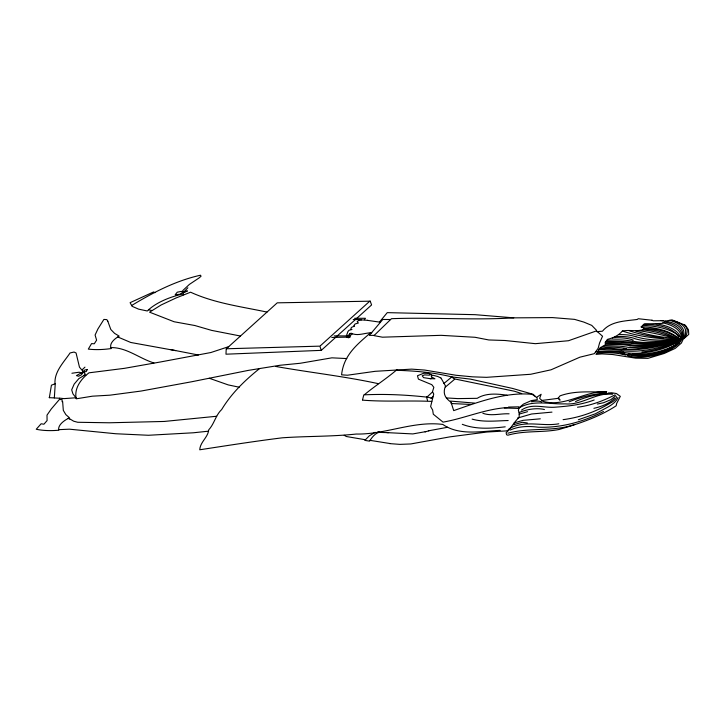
<?xml version="1.0" encoding="UTF-8"?>
<svg xmlns="http://www.w3.org/2000/svg" width="725" height="725" viewBox="0 0 725 725"><rect width="100%" height="100%" fill="white"/><g stroke="black" fill="none" stroke-linecap="round" stroke-linejoin="round"><path stroke-width="1.09" d="M62.096 401.704L62.169 399.638L59.414 399.457L51.276 408.972L46.998 415.144L47.089 420.572L43.926 424.216L41.117 423.781L36.25 429.254A49.717 21.714 -12.8 0 0 58.807 430.215A24.723 10.803 -12.8 0 1 69.473 417.799L65.857 414.637L63.311 410.377L62.631 401.514M226.209 348.897L225.983 354.199L321.275 350.356L371.59 304.944L370.112 300.866M431.52 376.909L431.611 375.468M54.33 397.871L55.254 383.697M49.345 397.699L51.421 385.202L55.009 383.815C54.103 371.753 63.773 362.319 70.062 352.966L74.032 352.042L76.062 352.966L79.469 367.167L85.151 373.919L84.762 375.061L78.889 378.586L74.177 384.105L71.684 389.823L72.935 393.874L76.261 398.116M362.536 399.847L363.796 394.862C384.93 393.82 406.127 394.844 427.161 397.146M349.332 334.47L349.885 333.545L351.172 333.228C357.978 336.527 364.856 332.648 371.78 332.793M364.349 319.671L365.482 318.284L354.543 318.311M370.593 332.766C356.854 344.71 343.741 355.014 341.575 374.834L347.429 375.215L375.151 371.318L411.664 369.125L424.687 370.058L456.025 375.269L472.537 376.837L486.457 377.335L530.682 374.272L551.009 369.813L579.909 357.18L594.319 353.664L598.17 348.254L599.575 342.934L602.548 336.237L596.593 330.962M379.438 322.099L387.268 312.638L475.083 314.677L513.762 317.858L552.486 317.595L574.526 319.362L583.861 322.099L591.736 325.38L596.557 330.346M187.857 287.78L184.087 291.74L181.132 291.405L177.253 292.202L175.178 294.758L179.891 294.259L182.337 292.574M641.253 326.857L644.081 324.012L662.043 323.395L665.867 321.048L671.984 319.87L685.397 325.253L688.451 329.739L688.75 334.388L683.131 339.318L681.418 343.034L675.202 348.408L664.354 353.419L647.951 358.349L635.707 358.159L612.797 354.525L601.977 353.9L595.995 354.389L600.363 347.547L605.411 345.037L605.284 342.155L607.595 339.318C613.132 338.04 618.633 335.467 622.376 331.071C629.418 329.476 636.758 331.95 643.592 329.503L644.516 328.371L641.09 327.002M84.961 367.14L82.587 369.397L82.931 372.278M426.98 397.083L432.363 392.098M320.414 345.734L369.759 301.192L277.249 302.833L226.354 348.77L319.852 346.142L321.284 350.383M445.513 386.96L454.965 378.994L514.578 391.264L521.719 393.593M347.773 335.883L350.646 333.5M443.809 383.552L451.82 376.928L470.489 379.13L512.521 388.428L533.047 394.282L534.959 395.913M615.743 395.714L610.912 399.665L603.581 402.719L597.327 404.061M259.577 368.563C244.905 380.29 231.411 393.412 221.669 409.543C215.615 415.198 214.364 423.744 208.764 429.78C207.948 437.574 200.182 441.897 199.747 449.781C227.233 445.567 254.72 441.235 282.315 437.809C306.911 436.069 331.669 436.695 356.211 434.039C385.637 434.619 413.449 420.681 442.794 424.433C459.541 436.024 481.164 431.157 500.187 430.369M349.269 336.327L352.486 333.763M431.013 398.17L432.888 396.792M364.566 394.59C374.798 386.053 386.126 378.894 396.231 370.276C414.899 370.892 433.641 372.36 451.802 376.937M131.887 305.352C153.383 292.356 175.767 280.738 200.481 275.219L201.052 276.207L199.139 277.902L189.37 284.417L182.691 290.643L183.588 294.858M396.004 370.484L396.974 369.904M508.914 429.001C524.103 419.512 542.309 426.835 558.821 423.781M375.169 432.317L369.297 435.843L364.847 440.383L369.605 441.153C371.943 437.284 375.079 433.26 379.664 432.1M615.063 394.835C603.327 400.862 590.676 405.647 577.517 407.214M521.511 410.096C531.362 403.163 543.052 407.785 553.991 407.269C567.684 406.29 581.196 404.903 594.174 399.983M603.472 411.474C583.444 421.823 560.978 428.049 538.322 427.206C528.824 425.992 519.009 426.055 510.128 430.07M518.402 408.32C532.567 399.366 549.568 404.45 565.156 403.861C581.622 405.465 595.723 392.442 612.462 394.056M508.742 429.898L506.231 430.913L486.992 432.009L449.591 436.912L410.749 443.963L399.874 444.371L389.642 443.609M346.36 335.965L347.964 331.47L349.042 330.274L351.951 329.494L351.045 329.204L350.972 328.153L351.879 327.174L354.597 326.114L353.791 325.715L355.105 323.966L358.358 323.024L357.18 321.683L358.712 320.441L361.467 319.852M517.478 418.089L531.588 413.993L551.97 412.126M514.161 422.92L523.015 420.346L540.324 418.823M595.959 331.08L568.482 340.732L535.367 343.677L505.071 340.505L488.795 339.962L475.038 337.288L441.054 335.331L382.41 337.188L373.982 335.621L391.464 318.692C432.227 317.142 473.026 320.387 513.762 317.858M228.701 346.65L210.866 352.531L160.361 361.993L124.401 368.345L88.967 372.822C81.1 378.967 73.923 388.228 76.234 398.813L92.383 396.185L109.91 395.179L141.067 391.047L191.735 381.749L248.421 370.366L280.058 365.264L300.232 363.27L331.905 357.833L346.813 358.567M430.958 374.598L429.209 375.16L424.632 374.897L422.195 375.777L423.599 377.653L431.067 378.794M578.332 419.766L595.334 413.812L608.329 406.825A28.638 12.506 -12.8 0 0 617.981 397.445M425.077 431.928L429.064 430.713M519.082 414.111L527.537 411.691M513.545 424.714L522.272 422.294L527.356 422.974M574.843 424.433C553.211 432.064 529.812 427.233 507.899 433.197M428.466 430.822L447.588 427.279M183.561 291.731L187.44 290.933L184.694 292.32L183.325 292.012M431.52 375.496L432.852 375.224L437.728 376.483L440.809 377.915M518.665 408.429L504.328 407.994M425.566 431.656L412.842 433.922L386.788 432.617M595.56 351.725L597.518 351.389M71.911 373.248L79.206 372.215L82.532 373.42M216.657 416.259L164.231 421.452L109.303 422.784L77.711 422.276L73.687 421.207L69.89 418.932M541.738 400.463L558.585 398.288L560.072 400.164L558.06 398.288L560.035 395.85C575.197 390.313 590.993 392.343 606.725 391.835C584.939 390.422 564.974 407.604 542.943 401.342L539.627 398.415L541.131 394.282L536.926 397.101L537.279 399.692L531.389 400.59L523.468 404.088L519.1 407.758L518.384 410.341L519.272 413.513L519.1 417.419C514.097 421.914 511.216 428.221 506.095 432.762L506.612 434.782L507.872 435.208C524.411 430.342 541.992 432.798 558.839 429.535C578.623 423.799 598.895 417.138 616.178 405.792L616.649 403.499L620.301 396.358L616.422 393.548L611.664 392.769L608.239 393.004M76.207 397.753L63.99 398.623L59.532 398.143M507.382 407.577C485.215 408.927 464.616 418.343 443.048 422.131L433.305 414.22L432.644 410.015L430.623 406.535L433.731 394.083L432.517 391.6L433.849 387.304L431.792 384.667L418.416 379.13L417.464 375.767L423.799 373.203L428.439 373.411L431.638 374.771M563.098 419.657C579.52 417.546 595.56 411.909 609.734 403.39A15.606 6.815 -12.8 0 0 616.522 396.684M208.229 431.203L193.394 432.78L148.435 435.272L115.801 433.749L69.446 429.182L58.689 429.662M505.216 426.826C490.834 428.502 475.963 429.599 462.287 424.315M596.82 331.66L602.448 331.207C610.776 321.003 625.285 321.103 637.302 319.444L638.236 318.719L651.875 320.233M361.24 319.87L367.865 320.368M431.765 401.405C408.864 400.354 385.573 401.994 362.563 400.137M83.837 375.36L85.786 375.251M508.171 420.536C496.217 420.808 483.783 422.421 472.129 419.123M509.095 413.812C500.386 413.359 491.197 416.413 482.832 413.25M508.479 407.06L518.837 406.825M331.787 337.451L348.625 337.116L349.967 335.938L334.198 335.883M374.327 335.367L369.324 335.385L382.791 319.48L390.558 319.517M110.889 347.601C126.594 347.293 139.427 358.513 153.936 362.953M353.202 319.498L361.005 319.616M378.495 432.39L388.618 432.653M663.058 320.695L653.134 320.803L652.074 320.124M451.122 403.526L470.706 404.441M446.346 397.934L457.856 398.605L477.177 398.324C486.031 392.814 497.06 393.802 506.974 395.188M49.2 397.644L59.35 398.233M377.716 431.982L379.465 432.109M450.461 401.097L474.44 403.091M380.398 322.226L367.448 320.359M531.679 394.264C504.854 392.007 478.663 401.958 453.705 410.622L451.122 402.529M660.475 320.513L665.55 321.112M429.898 378.622L434.918 378.803L431.221 376.773M369.986 440.338L389.76 443.501M365.472 439.767L346.342 436.504L344.203 435.29M175.649 350.628L130.727 342.472L117.758 336.962M267.008 312.076C241.28 306.639 214.718 303.249 190.584 292.202L175.93 298.02L161.104 304.989L149.567 312.176L174.118 321.755L194.853 325.525L211.609 330.382L240.473 336.028M170.656 349.613L198.433 355.014M275.844 366.469C309.928 372.541 344.429 376.302 378.323 383.67M239.187 387.204L228.221 384.903L209.344 378.278M148.571 309.774L151.607 310.463M426.78 396.901L432.336 398.397M68.15 418.298L69.727 419.132M154.933 292.692L153.627 291.93L130.11 302.669L132.032 306.276L138.566 309.131L147.302 310.989A46.028 20.101 -12.8 0 1 182.773 294.015M532.159 394.355L536.627 397.481M346.505 337.188L348.607 337.768L350.248 337.025L349.622 336.019M451.675 376.909L454.693 379.229M451.041 402.248C444.969 397.907 442.576 393.476 445.485 385.963L441.036 378.078M107.835 321.22L106.829 319.625L103.902 319.417L97.929 328.933L95.093 335.032L96.606 340.161L94.268 343.795L91.568 343.587L88.323 349.106A49.717 21.714 -12.8 0 0 111.333 348.535A24.723 10.803 -12.8 0 1 119.181 336.128L114.586 333.373L110.816 329.503L107.789 321.166M426.608 397.218L427.532 400.608M575.532 401.568A40.02 17.482 -12.8 0 1 612.752 393.666M569.098 401.831A58.462 25.538 -12.8 0 1 606.182 392.823M519.254 412.489A21.804 9.525 -12.8 0 1 544.457 409.562M531.443 401.786A10.658 4.658 -12.8 0 1 541.684 401.949M614.655 398.134A25.556 11.165 -12.8 0 1 593.893 408.32M643.854 329.068A83.167 36.332 -12.8 0 1 677.422 339.472M673.407 340.85A70.053 30.604 -12.8 0 1 634.031 345.281M605.719 343.831A64.715 28.266 -12.8 0 1 633.858 345.281M677.34 340.188A77.24 33.74 -12.8 0 1 636.332 342.88M605.62 341.665A90.806 39.667 -12.8 0 1 636.26 342.97M599.249 349.069A40.772 17.808 -12.8 0 1 617.174 348.906A61.48 26.852 -12.8 0 0 678.247 340.116M663.457 337.886A151.308 66.093 -12.8 0 1 629.019 330.645M605.275 342.925A62.205 27.169 -12.8 0 1 631.801 343.442M604.795 345.182A50.659 22.131 -12.8 0 1 630.243 345.771M639.187 356.22A185.745 81.137 -12.8 0 1 621.071 353.492M675.573 345.68A34.129 14.908 -12.8 0 1 639.35 356.22M681.346 339.445A50.614 22.103 -12.8 0 1 641.933 352.015M679.407 339.318A66.174 28.909 -12.8 0 1 631.973 343.442M677.875 339.744A56.296 24.587 -12.8 0 1 629.817 345.671M684.454 325.017A37.537 16.394 -12.8 0 1 684.4 337.768M669.782 320.35A47.333 20.672 -12.8 0 1 682.261 338.729M664.553 321.991A50.369 22.004 -12.8 0 1 681.536 338.992M655.926 323.839A60.737 26.535 -12.8 0 1 681.038 338.983M638.698 330.618A292.764 127.881 -12.8 0 1 679.28 339.681M642.867 329.866A126.984 55.472 -12.8 0 1 674.667 338.067M612.29 338.058A38.017 16.602 -12.8 0 1 633.324 340.116M606.644 340.415A56.505 24.677 -12.8 0 1 632.544 341.285M678.518 339.572A69.6 30.405 -12.8 0 1 632.617 341.194M680.793 339.073A64.416 28.139 -12.8 0 1 634.565 338.602M614.882 336.744A36.522 15.95 -12.8 0 1 634.638 338.512M618.643 334.633A37.89 16.548 -12.8 0 1 635.852 336.808M677.232 339.282A73.914 32.281 -12.8 0 1 636.188 336.817M678.537 339.753A67.57 29.517 -12.8 0 1 628.267 347.366A58.163 25.402 -12.8 0 0 602.602 346.405M677.73 339.291A66.365 28.991 -12.8 0 1 623.056 349.178M599.901 348.263A43.473 18.986 -12.8 0 1 626.436 348.779M598.66 349.785A47.143 20.59 -12.8 0 1 622.748 350.8A51.276 22.393 -12.8 0 0 680.558 339.155M680.675 338.792A159.708 69.763 -12.8 0 1 635.562 330.926M680.412 339.336A156.863 68.522 -12.8 0 1 622.295 330.99M644.271 328.353A69.89 30.532 -12.8 0 1 678.854 339.581M641.398 326.676A80.847 35.317 -12.8 0 1 678.836 338.765M642.993 325.353A77.629 33.912 -12.8 0 1 682.153 339.273M662.985 322.87A56.496 24.677 -12.8 0 1 681.491 339.264M644.534 324.292A58.77 25.665 -12.8 0 1 679.08 338.684M679.171 342.934A38.371 16.757 -12.8 0 1 632.735 353.945M678.827 342.109A32.77 14.319 -12.8 0 1 628.213 353.873M597.889 352.395A49.98 21.832 -12.8 0 1 624.66 353.456M597.472 351.661A49.345 21.551 -12.8 0 1 623.835 352.178M597.645 353.111A55.508 24.242 -12.8 0 1 625.856 355.105M680.132 340.505A42.485 18.56 -12.8 0 1 623.518 352.35M681.283 340.342A32.19 14.065 -12.8 0 1 657.711 354.561A32.19 14.065 -12.8 0 1 627.234 355.486M666.737 321.392A43.826 19.149 -12.8 0 1 681.672 337.995M672.836 320.767A39.612 17.3 -12.8 0 1 683.05 338.385M87.363 369.478L86.275 371.472L81.399 372.831L76.433 375.623L78.626 376.23L81.381 374.834L84.78 370.004L87.363 369.478"/></g></svg>
